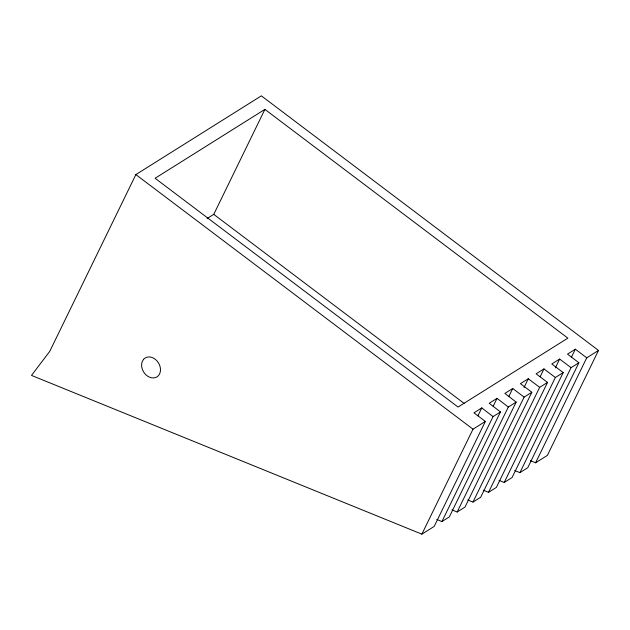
<?xml version="1.0" encoding="UTF-8"?>
<svg xmlns="http://www.w3.org/2000/svg" width="630" height="630" viewBox="0 0 630 630"><rect width="100%" height="100%" fill="white"/><g stroke="black" fill="none" stroke-linecap="round" stroke-linejoin="round"><path stroke-width="0.94" d="M135.867 174.589L49.731 351.39L31.5 375.417L421.872 534.153L434.204 526.412L485.352 421.431L473.949 412.823L481.792 407.901L493.062 416.587L500.464 411.949L489.195 403.263L497.038 398.341L508.308 407.027L516.151 402.105L504.882 393.419L512.726 388.497L524.121 397.105L531.838 392.262L520.435 383.654L528.279 378.74L539.674 387.34L547.517 382.426L536.122 373.818L543.966 368.897L555.361 377.504L563.204 372.582L551.809 363.975L559.653 359.053L571.048 367.66L578.891 362.738L567.496 354.131L575.34 349.209L586.735 357.816L598.5 350.438L261.356 95.847L135.867 174.589L473.012 429.172L485.352 421.431M207.105 218.531L213.759 214.357L264.907 109.376L567.866 338.145L458.057 407.043L155.106 178.274L264.907 109.376M477.934 415.831L481.792 407.901M421.872 534.153L473.012 429.172M493.18 406.263L497.038 398.341M436.763 519.419L441.921 521.569L493.062 416.587M500.464 411.949L449.316 516.923L441.921 521.569M508.859 396.42L512.726 388.497M452.009 509.859L457.159 512.009L508.308 407.027M516.151 402.105L465.003 507.087L457.159 512.009M523.995 387.544L528.279 378.74M467.775 499.968L472.973 502.078L524.121 397.105M531.838 392.262L480.69 497.243L472.973 502.078M540.107 376.819L543.966 368.897M483.328 490.203L488.534 492.321L539.674 387.34M547.517 382.426L496.377 487.399L488.534 492.321M555.361 367.857L559.653 359.053M499.015 480.359L504.22 482.478L555.361 377.504M563.204 372.582L512.064 477.556L504.22 482.478M571.481 357.131L575.34 349.209M514.702 470.523L519.908 472.634L571.048 367.66M578.891 362.738L527.751 467.712L519.908 472.634M530.389 460.68L535.595 462.79L586.735 357.816M598.5 350.438L547.36 455.411L535.595 462.79M213.759 214.357L464.137 403.413M143.585 359.32L142.341 361.321A11.135 8.702 57.9 0 0 151.381 377.764A11.135 8.702 57.9 0 0 159.461 364.817A11.135 8.702 57.9 0 0 143.585 359.32"/></g></svg>
